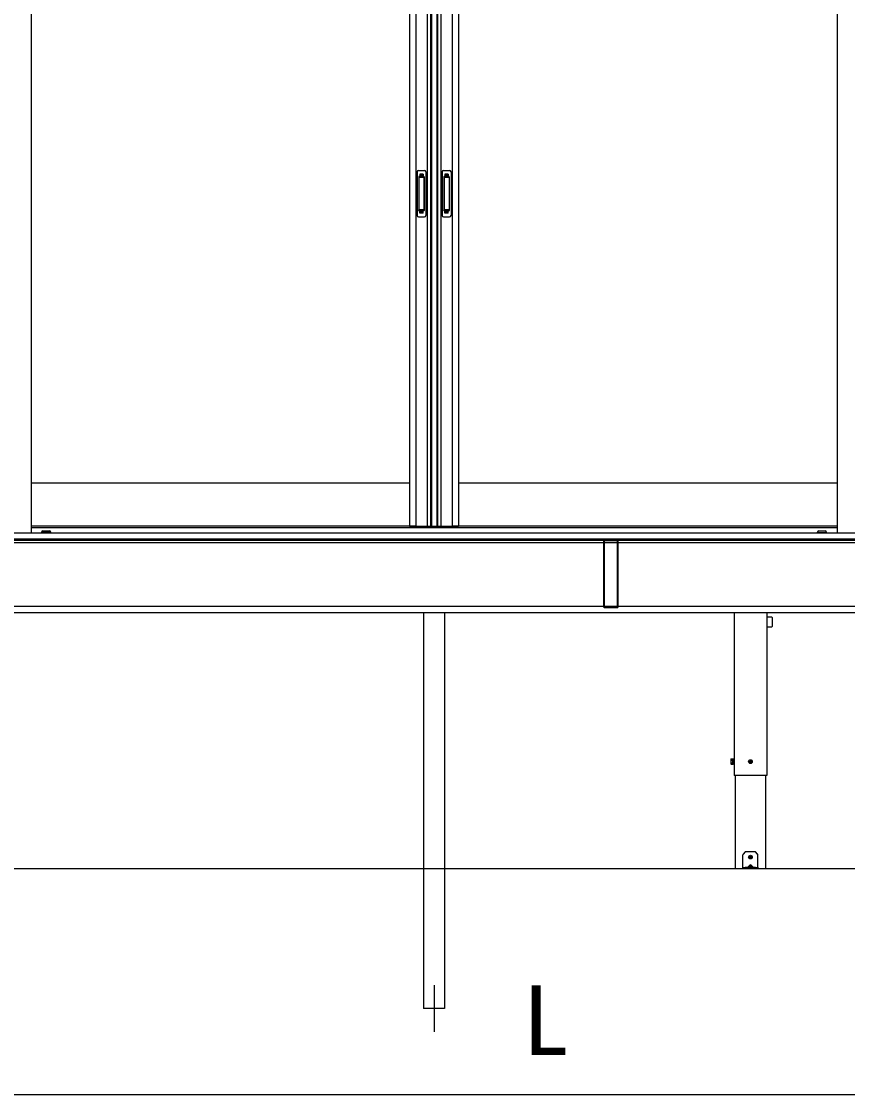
# Model space of a CAD drawing. Units: millimetres, scale not verified. Extents: x -10500 to 10500, y -15600 to 15524.
# Drawn here: x -3340 to -1564, y 3754 to 6059 of the extents above; entities that cross this region are included whole.
import ezdxf
from ezdxf.enums import TextEntityAlignment as Align

# ---------------------------------------------------------------- set-up
doc = ezdxf.new("R2010")
doc.units = ezdxf.units.MM
doc.header["$LTSCALE"] = 80
for name, color, linetype in [('0-3_YKK_12', 2, 'Continuous'), ('0-5_YKK_A1', 4, 'Continuous'), ('0-6_YKK_D', 6, 'Continuous')]:
    doc.layers.add(name, color=color, linetype=linetype)
doc.styles.add('ＭＳ ゴシック', font='')
doc.styles.get('ＭＳ ゴシック').set_extended_font_data('MS Gothic')

msp = doc.modelspace()

# ---------------------------------------------------------------- linework, layer by layer
at = {"layer": '0-3_YKK_12'}
msp.add_line((-2453, 3989.5), (-2453, 3889.5), dxfattribs=at)
at = {"layer": '0-5_YKK_A1'}
for p, q in [((-3319.25, 6896.5), (-3319.25, 4961)), ((-2505.5, 6896.5), (-2505.5, 4975.5)), ((-2492.3, 6896.5), (-2492.3, 4975.5)), ((-2467.7, 6896.5), (-2467.7, 4975.5)), ((-2460.5, 6896.5), (-2460.5, 4975.5)), ((-2458.5, 6896.5), (-2458.5, 4975.5)), ((-2446.7, 6896.5), (-2446.7, 4975.5)), ((-2445.5, 6896.5), (-2445.5, 4975.5)), ((-2438.3, 6896.5), (-2438.3, 4975.5)), ((-2413.7, 6896.5), (-2413.7, 4975.5)), ((-2400.5, 6896.5), (-2400.5, 4975.5)), ((-1586.75, 6896.5), (-1586.75, 4961)), ((-2486.5, 5739.5), (-2473.49, 5739.5)), ((-2432.49, 5739.5), (-2419.49, 5739.5)), ((-2489.5, 5736.5), (-2489.5, 5642.5)), ((-2485.69, 5725.5), (-2485.69, 5653.5)), ((-2485.6, 5725.95), (-2485.41, 5724.09)), ((-2485.41, 5723.09), (-2485.41, 5655.91)), ((-2475.3, 5726.5), (-2484.7, 5726.5)), ((-2475.66, 5724.09), (-2484.41, 5724.09)), ((-2476.49, 5731.5), (-2483.49, 5731.5)), ((-2483.49, 5731.49), (-2483.49, 5727)), ((-2476.49, 5729.09), (-2483.49, 5729.09)), ((-2476.49, 5728.59), (-2483.49, 5728.59)), ((-2476.49, 5731.49), (-2476.49, 5727)), ((-2474.67, 5724.09), (-2474.43, 5725.99)), ((-2474.67, 5723.09), (-2474.67, 5655.91)), ((-2474.29, 5725.5), (-2474.29, 5653.5)), ((-2470.49, 5736.5), (-2470.49, 5642.5)), ((-2435.49, 5736.5), (-2435.49, 5642.5)), ((-2431.69, 5725.5), (-2431.69, 5653.5)), ((-2431.6, 5725.95), (-2431.41, 5724.09)), ((-2431.41, 5723.09), (-2431.41, 5655.91)), ((-2421.3, 5726.5), (-2430.7, 5726.5)), ((-2421.66, 5724.09), (-2430.41, 5724.09)), ((-2422.49, 5731.5), (-2429.49, 5731.5)), ((-2429.49, 5731.49), (-2429.49, 5727)), ((-2422.49, 5729.09), (-2429.49, 5729.09)), ((-2422.49, 5728.59), (-2429.49, 5728.59)), ((-2422.49, 5731.49), (-2422.49, 5727)), ((-2420.67, 5724.09), (-2420.43, 5725.99)), ((-2420.67, 5723.09), (-2420.67, 5655.91)), ((-2420.29, 5725.5), (-2420.29, 5653.5)), ((-2416.49, 5736.5), (-2416.49, 5642.5)), ((-2485.6, 5653.05), (-2485.41, 5654.91)), ((-2475.3, 5652.5), (-2484.7, 5652.5)), ((-2475.66, 5654.91), (-2484.41, 5654.91)), ((-2483.49, 5647.51), (-2483.49, 5652)), ((-2476.49, 5650.41), (-2483.49, 5650.41)), ((-2476.49, 5649.91), (-2483.49, 5649.91)), ((-2476.49, 5647.5), (-2483.49, 5647.5)), ((-2476.49, 5647.51), (-2476.49, 5652)), ((-2474.43, 5653.01), (-2474.67, 5654.91)), ((-2431.6, 5653.05), (-2431.41, 5654.91)), ((-2421.3, 5652.5), (-2430.7, 5652.5)), ((-2421.66, 5654.91), (-2430.41, 5654.91)), ((-2429.49, 5647.51), (-2429.49, 5652)), ((-2422.49, 5650.41), (-2429.49, 5650.41)), ((-2422.49, 5649.91), (-2429.49, 5649.91)), ((-2422.49, 5647.5), (-2429.49, 5647.5)), ((-2422.49, 5647.51), (-2422.49, 5652)), ((-2420.43, 5653.01), (-2420.67, 5654.91)), ((-2486.5, 5639.5), (-2473.49, 5639.5)), ((-2432.49, 5639.5), (-2419.49, 5639.5)), ((-2505.5, 5067.5), (-3319.25, 5067.5)), ((-1586.75, 5067.5), (-2400.5, 5067.5)), ((-2493.5, 4975.5), (-3319.25, 4975.5)), ((-3319.25, 4972.5), (-1586.75, 4972.5)), ((-3293.75, 4965), (-3279.75, 4965)), ((-3276.75, 4961.5), (-3276.75, 4962)), ((-2505.5, 4975.5), (-2447.5, 4975.5)), ((-2458.5, 4975.5), (-2400.5, 4975.5)), ((-1586.75, 4975.5), (-2412.5, 4975.5)), ((-1629.25, 4961.5), (-1629.25, 4962)), ((-1629.25, 4961.5), (-1609.25, 4961.5)), ((-1626.25, 4965), (-1612.25, 4965)), ((-1609.25, 4961.5), (-1609.25, 4962)), ((283.55, 4939.5), (-9871.02, 4939.5)), ((-2088, 4944.5), (-4258, 4944.5)), ((-671, 4947.5), (-4235, 4947.5)), ((-4229.5, 4947.5), (-676.5, 4947.5)), ((-2088, 4943.59), (-2088, 4946)), ((-2088, 4803.41), (-2088, 4943.59)), ((-2087, 4947), (-2059, 4947)), ((-2087, 4946.71), (-2087, 4947)), ((-2087, 4946.71), (-2087, 4944.29)), ((-2059, 4946.71), (-2087, 4946.71)), ((-2059, 4946.71), (-2059, 4947)), ((-2059, 4944.29), (-2059, 4946.71)), ((-2058, 4943.59), (-2059, 4943.59)), ((-2059, 4803.41), (-2059, 4943.59)), ((-2058, 4946), (-2058, 4943.59)), ((111, 4944.5), (-2058, 4944.5)), ((-2058, 4943.59), (-2058, 4803.41)), ((-2088, 4802.5), (-4258, 4802.5)), ((-2088, 4801), (-2088, 4803.41)), ((-2088, 4803.41), (-2087, 4803.41)), ((-2087, 4803.41), (-2059, 4803.41)), ((-2087, 4802.71), (-2087, 4803.41)), ((-2059, 4802.71), (-2087, 4802.71)), ((-2087, 4802.71), (-2087, 4800.29)), ((-2087, 4800.29), (-2059, 4800.29)), ((-2087, 4800.29), (-2087, 4800)), ((-2059, 4800), (-2087, 4800)), ((-2059, 4803.41), (-2058, 4803.41)), ((-2059, 4802.71), (-2059, 4803.41)), ((-2059, 4800.29), (-2059, 4802.71)), ((-2059, 4800.29), (-2059, 4800)), ((-2058, 4803.41), (-2058, 4801)), ((111, 4802.5), (-2058, 4802.5)), ((-4235.5, 4789.5), (-670.5, 4789.5)), ((-2475.5, 4789.5), (-2475.5, 4239.5)), ((-2430.5, 4789.5), (-2430.5, 4239.5)), ((-1808.08, 4789.5), (-1808.08, 4439.5)), ((-1808, 4789.5), (-1808, 4439.5)), ((-1738, 4789.5), (-1738, 4439.5)), ((-1737.92, 4789.5), (-1737.92, 4439.5)), ((-1726.8, 4779.7), (-1737.2, 4779.7)), ((-1725.8, 4760.3), (-1725.8, 4778.7)), ((-1737.2, 4759.3), (-1726.8, 4759.3)), ((-1814.8, 4474.5), (-1814.35, 4475.27)), ((-1814.8, 4474.5), (-1814.8, 4464.5)), ((-1814.35, 4475.27), (-1810.8, 4475.27)), ((-1814.35, 4472.39), (-1810.8, 4472.39)), ((-1810.8, 4475.27), (-1810.8, 4463.73)), ((-1809.6, 4475.75), (-1808, 4475.75)), ((-1773.5, 4471.74), (-1773.52, 4470.64)), ((-1772.5, 4471.74), (-1772.48, 4470.64)), ((-1814.8, 4464.5), (-1814.35, 4463.73)), ((-1814.35, 4466.61), (-1810.8, 4466.61)), ((-1814.35, 4463.73), (-1810.8, 4463.73)), ((-1775.24, 4470), (-1774.14, 4470.02)), ((-1775.24, 4469), (-1774.14, 4468.98)), ((-1774.14, 4470.02), (-1773.62, 4470.12)), ((-1774.14, 4468.98), (-1773.62, 4468.88)), ((-1773.52, 4470.64), (-1773.62, 4470.12)), ((-1773.52, 4468.36), (-1773.62, 4468.88)), ((-1773.5, 4467.26), (-1773.52, 4468.36)), ((-1772.5, 4467.26), (-1772.48, 4468.36)), ((-1772.48, 4470.64), (-1772.38, 4470.12)), ((-1772.48, 4468.36), (-1772.38, 4468.88)), ((-1771.86, 4470.02), (-1772.38, 4470.12)), ((-1771.86, 4468.98), (-1772.38, 4468.88)), ((-1770.75, 4470), (-1771.86, 4470.02)), ((-1770.75, 4469), (-1771.86, 4468.98)), ((-1737.92, 4439.5), (-1808.08, 4439.5)), ((-1805.65, 4439.5), (-1805.65, 4239.5)), ((-1740.35, 4439.5), (-1740.35, 4239.5)), ((-1789, 4242.5), (-1789, 4269.67)), ((-1784, 4275.5), (-1788.41, 4271.09)), ((-1762, 4275.5), (-1784, 4275.5)), ((-1775.24, 4265), (-1774.14, 4265.02)), ((-1775.24, 4264), (-1774.14, 4263.98)), ((-1774.14, 4265.02), (-1773.62, 4265.12)), ((-1774.14, 4263.98), (-1773.62, 4263.88)), ((-1773.52, 4265.64), (-1773.62, 4265.12)), ((-1773.52, 4263.36), (-1773.62, 4263.88)), ((-1773.5, 4266.74), (-1773.52, 4265.64)), ((-1772.5, 4266.74), (-1772.48, 4265.64)), ((-1772.48, 4265.64), (-1772.38, 4265.12)), ((-1772.48, 4263.36), (-1772.38, 4263.88)), ((-1771.86, 4265.02), (-1772.38, 4265.12)), ((-1771.86, 4263.98), (-1772.38, 4263.88)), ((-1770.75, 4265), (-1771.86, 4265.02)), ((-1770.75, 4264), (-1771.86, 4263.98)), ((-1757.59, 4271.09), (-1762, 4275.5)), ((-1757, 4242.5), (-1757, 4269.67)), ((-1789, 4242), (-1789, 4242.5)), ((-1789, 4239.5), (-1789, 4242)), ((-1789, 4242), (-1788.41, 4242)), ((-1788.41, 4242), (-1784, 4242)), ((-1762, 4242), (-1784, 4242)), ((-1774.44, 4246.96), (-1778.9, 4242.5)), ((-1777, 4242.92), (-1777, 4242.5)), ((-1777, 4242.5), (-1769, 4242.5)), ((-1776.5, 4242), (-1769.5, 4242)), ((-1773.5, 4262.26), (-1773.52, 4263.36)), ((-1772.5, 4262.26), (-1772.48, 4263.36)), ((-1767.1, 4242.5), (-1771.56, 4246.96)), ((-1769, 4242.92), (-1769, 4242.5)), ((-1762, 4239.5), (-1762, 4242)), ((-1762, 4242), (-1757.59, 4242)), ((-1757.59, 4242), (-1757, 4242)), ((-1757, 4242.5), (-1757, 4242)), ((283.55, 4239.5), (-9871.02, 4239.5)), ((-2475.5, 4239.5), (-2475.5, 3939.5)), ((-2430.5, 4239.5), (-2430.5, 3939.5)), ((-1740.35, 4239.5), (-1805.65, 4239.5)), ((-1788.41, 4239.5), (-1789, 4239.5)), ((-1762, 4239.5), (-1784, 4239.5)), ((-1757.59, 4239.5), (-1762, 4239.5)), ((-2430.5, 3939.5), (-2475.5, 3939.5))]:
    msp.add_line(p, q, dxfattribs=at)
for points in [[(-4189.5, 4961), (-3319.25, 4961), (-716.5, 4961)], [(-3276.75, 4961.5), (-3296.75, 4961.5), (-3296.75, 4962)], [(-2087, 4944.29), (-2087, 4943.59), (-2088, 4943.59)], [(-2087, 4944.29), (-2059, 4944.29), (-2059, 4943.59), (-2087, 4943.59), (-2087, 4803.41)], [(-1808, 4463.25), (-1809.6, 4463.25), (-1809.6, 4475.75)], [(-1784, 4242), (-1784, 4239.5), (-1788.41, 4239.5)], [(-1757, 4242), (-1757, 4239.5), (-1757.59, 4239.5)]]:
    msp.add_lwpolyline(points, dxfattribs=at)
msp.add_lwpolyline([(-1810.8, 4475.25), (-1809.6, 4475.25), (-1809.6, 4463.75), (-1810.8, 4463.75)], close=True, dxfattribs=at)
for centre, radius in [((-1773, 4469.5), 4), ((-1770.88, 4467.38), 0.3), ((-1773, 4264.5), 4), ((-1770.88, 4262.38), 0.3)]:
    msp.add_circle(centre, radius, dxfattribs=at)
for centre, radius, start, end in [((-2486.5, 5736.5), 3, 90, 180), ((-2473.49, 5736.5), 3, 0, 90), ((-2432.49, 5736.5), 3, 90, 180), ((-2419.49, 5736.5), 3, 0, 90), ((-2484.69, 5725.5), 1, 90, 180), ((-2484.41, 5723.09), 1, 90, 180), ((-2475.67, 5723.09), 1, 0, 90), ((-2475.3, 5725.5), 1, 0, 90), ((-2430.69, 5725.5), 1, 90, 180), ((-2430.41, 5723.09), 1, 90, 180), ((-2421.67, 5723.09), 1, 0, 90), ((-2421.3, 5725.5), 1, 0, 90), ((-2484.69, 5653.5), 1, 180, 270), ((-2484.41, 5655.91), 1, 180, 270), ((-2475.67, 5655.91), 1, 270, 0), ((-2475.3, 5653.5), 1, 270, 0), ((-2430.69, 5653.5), 1, 180, 270), ((-2430.41, 5655.91), 1, 180, 270), ((-2421.67, 5655.91), 1, 270, 0), ((-2421.3, 5653.5), 1, 270, 0), ((-2486.5, 5642.5), 3, 180, 270), ((-2473.49, 5642.5), 3, 270, 0), ((-2432.49, 5642.5), 3, 180, 270), ((-2419.49, 5642.5), 3, 270, 0), ((-3293.75, 4962), 3, 90, 180), ((-3279.75, 4962), 3, 0, 90), ((-1626.25, 4962), 3, 90, 180), ((-1612.25, 4962), 3, 360, 90), ((-2087, 4946), 1, 90, 180), ((-2087.12, 4945.82), 0.893, 81.95053, 168.57825), ((-2087.12, 4943.41), 0.893, 81.95053, 168.57825), ((-2059, 4946), 1, 0, 90), ((-2058.87, 4945.82), 0.893, 11.42175, 98.04947), ((-2058.87, 4943.41), 0.893, 11.42175, 98.04947), ((-2087.12, 4803.59), 0.893, 191.42175, 278.04947), ((-2087, 4801), 1, 180, 270), ((-2087.12, 4801.18), 0.893, 191.42175, 278.04947), ((-2058.87, 4803.59), 0.893, 261.95053, 348.57825), ((-2059, 4801), 1, 270, 0), ((-2058.87, 4801.18), 0.893, 261.95053, 348.57825), ((-1737.2, 4778.7), 1, 90, 136.07133), ((-1726.8, 4778.7), 1, 0, 90), ((-1737.2, 4760.3), 1, 223.92867, 270), ((-1726.8, 4760.3), 1, 270, 0), ((-1812.24, 4473.83), 2.56, 145.61708, 214.38292), ((-1805.25, 4469.5), 9.55, 162.41276, 197.58724), ((-1773, 4469.5), 2.3, 77.44414, 102.55586), ((-1812.24, 4465.17), 2.56, 145.61708, 214.38292), ((-1773, 4469.5), 2.3, 167.44414, 192.55586), ((-1773, 4469.5), 2.3, 257.44414, 282.55586), ((-1773, 4469.5), 2.3, 347.44414, 12.55586), ((-1787, 4269.67), 2, 135, 180), ((-1773, 4264.5), 2.3, 167.44414, 192.55586), ((-1773, 4264.5), 2.3, 77.44414, 102.55586), ((-1773, 4264.5), 2.3, 347.44414, 12.55586), ((-1759, 4269.67), 2, 0, 45), ((-1776, 4242.92), 1, 126.03188, 180), ((-1776.5, 4242.5), 0.5, 180, 270), ((-1773, 4238.8), 6.1, 53.96812, 126.03188), ((-1773, 4264.5), 2.3, 257.44414, 282.55586), ((-1769.5, 4242.5), 0.5, 270, 0), ((-1770, 4242.92), 1, 0, 53.96812)]:
    msp.add_arc(centre, radius, start, end, dxfattribs=at)
for centre, major_axis, ratio, start_param, end_param in [((-1778.4, 4242.5), (0.688, 0.425), 0.381966, 2.1243707, 3.695167), ((-1773, 4244.07), (0, -3.54), 0.707107, 2.5261129, 3.7570724), ((-1767.6, 4242.5), (0.688, -0.425), 0.381966, 5.7296109, 7.3004073)]:
    msp.add_ellipse(centre, major_axis=major_axis, ratio=ratio, start_param=start_param, end_param=end_param, dxfattribs=at)
at = {"layer": '0-6_YKK_D'}
msp.add_line((-4273, 3754.5), (-633, 3754.5), dxfattribs=at)

# ---------------------------------------------------------------- texts
at = {"layer": '0-6_YKK_D', "style": 'ＭＳ ゴシック'}
msp.add_text('L', height=149.6, dxfattribs=at).set_placement((-2263.1, 3794.5), align=Align.BOTTOM_LEFT)

doc.saveas('drawing.dxf')
